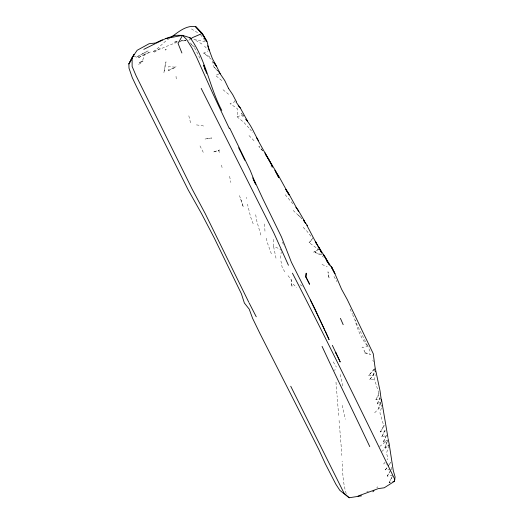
<?xml version="1.0" encoding="UTF-8"?>
<svg xmlns="http://www.w3.org/2000/svg" width="524" height="524" viewBox="0 0 524 524"><rect width="100%" height="100%" fill="white"/><g stroke="black" fill="none" stroke-linecap="round" stroke-linejoin="round"><path stroke-width="0.39" stroke-dasharray="2.62 1.97" d="M248.926 127.922L243.568 122.118L237.136 116.878L237.339 108.625L230.036 103.628L234.542 101.839L234.176 100.346M280.615 258.325L281.218 251.821M391.212 469.799L391.729 466.622M380.522 402.55L378.57 408.425L381.348 401.823L377.241 404.063L380.293 398.181L375.911 399.733L379.173 394.428L374.496 379.369L375.263 374.732M320.341 254.808L315.068 252.555L315.284 251.369L318.494 249.339L309.972 243.28L309.743 242.226L312.206 239.068M334.757 370.664L335.118 369.348M388.893 445.538L386.496 453.175L388.022 458.559L387.066 459.751M381.701 451.544L389.136 444.771L384.898 447.699L387.288 440.848M384.898 447.699L387.852 440.14L383.247 442.184L386.463 434.763M377.241 404.063L379.913 397.434M383.247 442.184L386.516 435.444L381.682 436.898L385.192 430.826L380.273 431.973L384.564 425.154M142.751 59.959L145.305 54.083L150.526 51.889L138.716 57.496L136.417 57.221L133.384 55.655M375.911 399.733L379.356 392.397M390.629 482.349L389.116 482.761L392.188 476.539M389.116 482.761L392.404 476.172M381.682 436.898L385.133 430.152M380.273 431.973L384.629 424.466M392.771 475.438L387.19 476.146L389.935 471.541M387.19 476.146L390.812 470.434M369.734 379.599L375.898 370.868L373.212 375.433L369.734 379.599L374.496 379.369M389.581 464.061L390.897 462.214M390.485 469.812L385.389 469.871L387.675 466.701M388.127 466.065L390.871 462.253M385.389 469.871L388.644 465.358M385.16 462.148L383.725 463.943L388.114 464.035M362.379 347.019L361.992 347.497L367.992 346.561L370.35 352.004M374.614 368.739L368.529 375.728L373.212 375.433L375.119 368.117L368.529 375.728M374.64 412.788L382.219 405.131L379.939 412.912L383.994 426.516M376.736 487.896L377.843 486.783M379.605 446.527L387.852 440.14M364.855 352.993L365.221 352.718L370.54 354.303L364.855 352.993L364.029 350.445L365.221 352.718M188.758 40.296L190.016 39.398M154.37 52.217L160.272 48.143M169.56 38.429C163.154 42.084 159.021 48.535 152.405 51.909C160.992 49.145 169.049 44.887 177.623 42.208M318.494 249.339L313.745 252.142L315.284 251.369M309.743 242.226L309.049 242.619L312.697 238.44L306.697 230.868L302.04 226.204M138.716 57.496L145.305 54.083M168.479 70.478L176.005 67.177L168.355 66.686L168.479 70.478L176.09 66.705M217.637 70.976L214.002 67.046L212.168 59.985L203.725 53.068L207.949 51.005M211.028 138.185L211.558 137.93L205.002 139.05L211.028 138.185L211.532 138.506M218.894 73.956L215.508 75.456L222.576 81.148M138.506 64.308L141.316 63.063M218.253 150.565L219.622 149.982L212.98 152.143L218.253 150.565L219.772 152.386M237.136 116.878L241.649 115.142L244.269 117.795M178.409 42.031L186.223 40.282M177.302 41.56L173.595 42.287L177.466 41.612M180.564 41.069L185.981 40.119L181.016 40.833M366.826 491.257L368.339 491.394M196.454 124.909L202.939 125.721L204.216 126.579M205.323 41.822L193.926 39.313L202.002 44.068M315.068 252.555L322.365 254.657M322.011 264.496L327.205 266.592M273.299 239.363L273.521 246.182L279.79 249.044L281.454 250.341M191.424 28.925L198.812 33.379M203.725 53.068L211.061 57.764M300.042 284.611L302.682 286.504M223.001 89.735L229.846 95.27M322.26 256.039L323.511 257.088M293.165 210.458L301.739 218.436M189.97 42.785L194.712 47.062M191.365 44.435L194.247 47.225L200.921 60.155M214.002 67.046L218.724 71.644M293.158 284.139L296.597 287.519M298.287 215.023L302.007 218.711M248.998 135.552L254.395 141.113M262.701 150.905L259.085 146.975L258.954 146.255L262.812 150.853M270.921 165.997L272.572 167.798M204.491 46.073L207.609 49.511M242.232 114.14L241.335 113.086L241.649 115.142M292.837 203.764L284.434 193.795M249.804 128.937L252.882 132.638M288.023 275.676L291.089 279.502L292.13 287.139L291.089 279.502M200.522 34.676L205.159 40.767M243.621 115.928L242.678 114.664L243.581 115.876M240.516 199.225L241.413 200.548L243.391 207.294L238.97 194.024M333.238 361.848L336.382 367.062M333.978 276.495L336.984 281.709M284.722 271.805L282.102 267.05L280.949 261.017M199.991 145.908L203.607 153.008M282.338 242.101L284.375 246.306M350.098 309.055L352.285 313.863M352.6 314.551L357.434 325.62L367.992 346.561C361.455 339.231 357.492 329.498 355.03 320.085M271.367 253.806L267.43 242.933L265.923 236.645M253.171 223.807L250.61 216.943L247.479 204.177M260.841 235.034L256.695 220.735L255.601 214.106M372.846 360.132L373.317 361.639M346.22 493.634C342.912 483.187 342.604 472.059 342.12 461.186M188.83 115.791L190.769 123.743M340.135 374.483L342.853 386.05M221.508 165.093L222.091 167.601M342.139 405.347L345.29 419.259M275.997 258.175L273.521 246.182M229.591 176.28L230.861 182.483M246.326 197.338L246.496 198.596M264.974 231.163L264.489 223.571M336.677 391.074L336.945 393.819M176.018 76.314L176.3 79.451M338.661 415.447L337.076 395.659M336.277 386.601L336.519 389.758M339.408 425.92L340.508 436.793A399.504 186.839 -12.6 0 0 341.072 444.758L341.844 455.461M336.008 382.107L336.218 385.788M339.094 420.451L339.323 424.774M165.368 63.928L163.855 72.823L166.01 61.832L165.368 63.928M142.973 53.461L136.417 57.221L148.096 50.907L142.973 53.461M329.059 277.93L327.972 271.799L329.059 277.93"/><path stroke-width="0.79" d="M162.414 39.785L155.471 43.027L149.098 43.728L137.144 50.297L132.12 57.692L132.12 66.417L136.07 75.718L192.164 189.118L205.284 213.727L248.762 302.197M305.754 276.947L306.206 273.187L305.918 276.986L309.56 284.159L305.918 276.986M381.4 401.089L380.044 390.93L374.994 366.977L373.252 353.7L347.34 299.721L341.53 289.143L334.142 271.858L331.181 266.474L334.875 273.731L331.181 266.474M132.12 57.692L128.891 63.98L128.996 68.166L132.277 77.67L136.541 86.657L188.136 189.78L201.642 213.812L214.218 237.909L241.374 293.754L244.374 303.01L249.214 309.16L252.575 318.31L259.95 333.506L308.105 428.311L319.109 450.188L325.26 463.668L335.825 484.163L339.821 490.346L349.181 497.748L361.567 495.848M133.738 54.856L128.891 63.98L134.118 54.306M221.803 110.466C209.331 87.03 205.984 59.382 190.16 37.787L182.496 35.35L178.075 43.505L181.9 52.983M372.878 491.8L373.979 490.687M170.726 37.545C178.042 32.305 185.981 25.014 195.649 26.593L202.421 33.595L207.019 41.448L209.214 50.415M190.644 38.946L192.531 37.597L202.087 33.49L206.79 41.547L202.074 33.706L195.4 26.573M189.74 38.082L190.16 37.787M143.792 49.361L155.163 43.695M165.276 49.878L166.049 49.492M139.581 62.67L142.816 61.066M156.06 43.256L165.748 38.553L175.488 35.298L182.496 35.35L186.57 39.398L191.974 48.038L196.52 57.064L212.77 93.41L229.322 128.537M358.043 496.038L378.439 488.578L384.243 487.798L394.415 481.333L394.755 479.342C361.141 410.41 327.611 341.353 292.438 273.181M165.748 38.553L182.496 35.35M392.902 481.739L394.415 481.333L395.109 476.984L393.275 470.572L389.162 443.979M349.181 497.748L344.111 493.326L290.735 386.234M303.593 220.263L307.405 225.575M303.468 220.139L304.621 221.279L297.796 209.515M245.841 119.393C251.441 125.544 254.31 133.659 258.502 140.773M238.184 105.691L240.267 107.898L247.636 121.326M195.649 26.593L202.087 33.49M218.724 71.644L224.731 80.513L228.379 88.065M295.824 207.209L297.318 208.925M323.079 254.468L324.546 256.223L326.878 260.651L323.819 255.077L326.576 259.413L329.517 265.137L326.622 260.605M326.36 259.845L332.209 268.072M245.992 119.086L247.407 120.985M236.036 101.99L240.267 107.898M326.773 260.618L328.162 262.576M213.877 62.422L216.432 66.076L220.237 73.779M213.871 62.448L216.412 66.148L212.39 58.616L207.642 45.745M256.505 137.642L272.369 166.219L268.327 158.779L275.67 171.014L278.775 177.649L275.86 172.232M285.842 189.308L288.475 193.159L298.536 211.532M304.117 221.266L305.466 223.25M228.405 88.255L232.617 94.471L236.416 101.715M315.579 242.402L324.546 256.223M274.773 170.202L278.788 176.182L289.091 194.935L285.77 189.439M265.471 154.449L268.832 159.551L265.052 152.929L265.399 153.525M320.786 250.518L318.271 246.404L321.775 253.053L315.428 241.269M306.822 225.235L316.116 242.926M249.129 302.924L256.249 316.784M310.339 300.003L324.919 330.395M238.623 147.755L241.066 152.608M201.17 88.366L273.816 232.879L288.449 265.262M241.4 153.303L244.78 160.265M322.07 346.364C337.594 379.952 354.008 413.122 369.767 446.618M336.677 354.453L335.871 352.757L340.207 361.986L332.354 345.342M229.702 128.105L250.328 170.673L253.832 179.424L262.721 198.576L281.499 236.999L291.442 262.341L314.872 308.708L329.111 339.709L325.679 331.915M252.706 177.833L255.28 183.374M253.223 178.913L255.758 184.409M343.187 324.677L340.43 318.363M203.698 65.172L206.633 73.458M203.659 65.231L205.29 70.301M388.088 438.562L389.077 443.533M387.911 437.461L381.498 399.616"/></g></svg>
